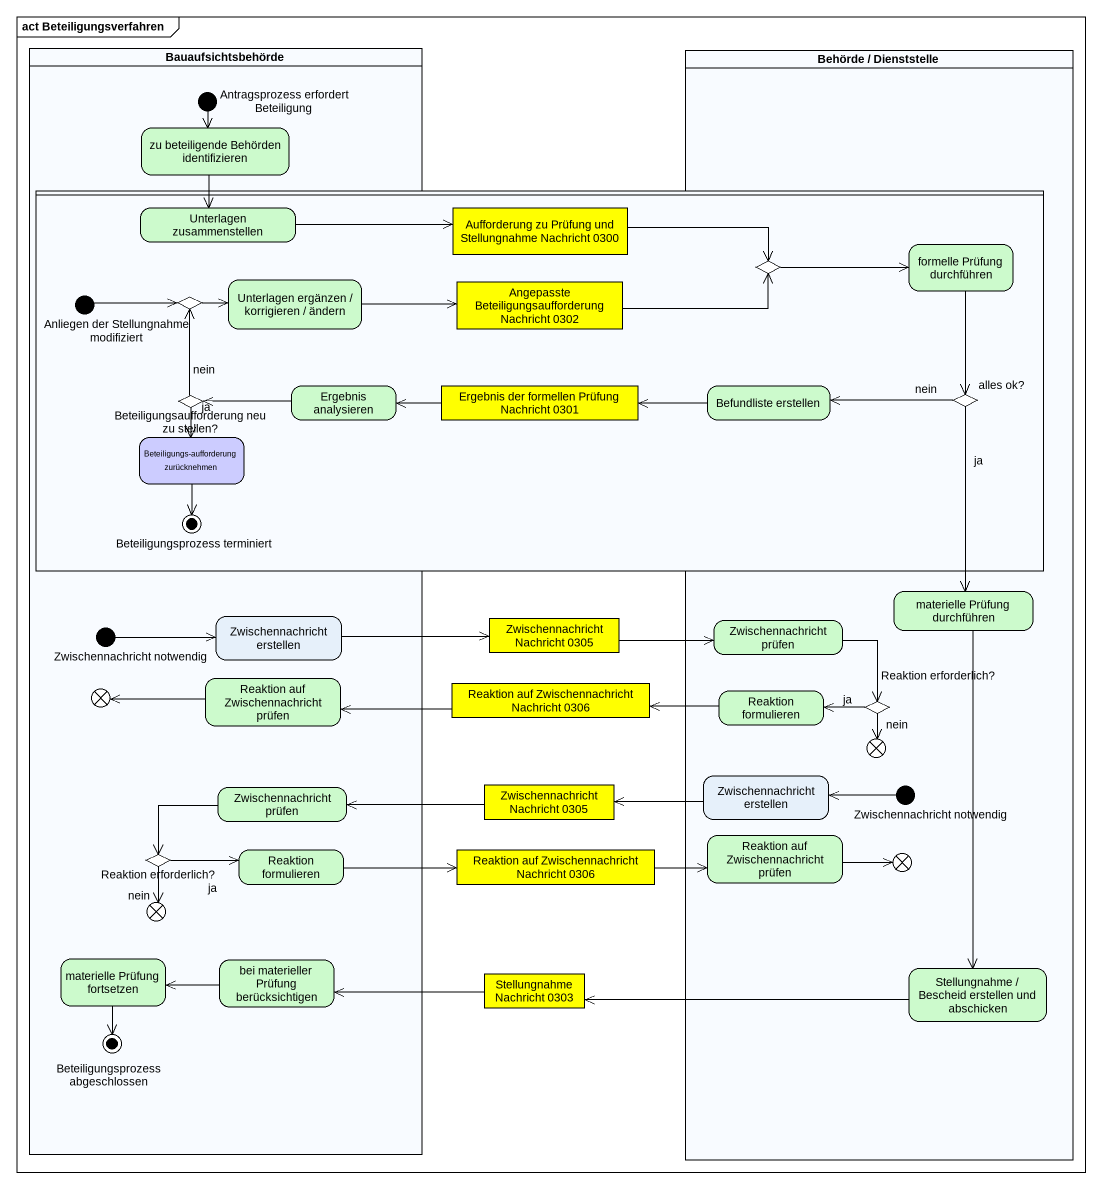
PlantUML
@startuml
mainframe act Beteiligungsverfahren
hide empty description
state Bauaufsichtsbehörde <<partition>> {
  state "Antragsprozess erfordert Beteiligung" as Antragsprozess_erfordert <<start>>
  state "zu beteiligende Behörden identifizieren" as zu_beteiligende_Behörden #CCFACC
  state "Zwischennachricht notwendig" as Zwischennachricht_notwendig <<start>>
  state "Zwischennachricht erstellen" as Zwischennachricht_erstellen
  state "Reaktion auf Zwischennachricht prüfen" as Reaktion_auf #CCFACC
  state flowfinal1 <<end>>
  state "Zwischennachricht prüfen" as Zwischennachricht_prüfen_2 #CCFACC
  state "Reaktion erforderlich?" as Reaktion_erforderlich_2 <<choice>>
  state "Reaktion formulieren" as Reaktion_formulieren_2 #CCFACC
  state flowfinal4 <<end>>
  state "materielle Prüfung fortsetzen" as materielle_Prüfung_2 #CCFACC
  state "bei materieller Prüfung berücksichtigen" as bei_materieller_Prüfung #CCFACC
  state "Beteiligungsprozess abgeschlossen" as Beteiligungsprozess_2 <<end>>
}
state "Behörde / Dienststelle" as Behörde_Dienststelle <<partition>> {
  state "Zwischennachricht prüfen" as Zwischennachricht_prüfen #CCFACC
  state "materielle Prüfung durchführen" as materielle_Prüfung #CCFACC
  state "Reaktion formulieren" as Reaktion_formulieren #CCFACC
  state "Reaktion erforderlich?" as Reaktion_erforderlich <<choice>>
  state flowfinal2 <<end>>
  state "Zwischennachricht erstellen" as Zwischennachricht_erstellen_2
  state "Zwischennachricht notwendig" as Zwischennachricht_notwendig_2 <<start>>
  state "Reaktion auf Zwischennachricht prüfen" as Reaktion_auf_4 #CCFACC
  state flowfinal3 <<end>>
  state "Stellungnahme / Bescheid erstellen und abschicken" as Stellungnahme_Bescheid #CCFACC
}
state " " as lane1 <<partition>> {
  state "Unterlagen zusammenstellen" as Unterlagen_zusammenstellen #CCFACC
  state "Aufforderung zu Prüfung und Stellungnahme Nachricht 0300" as Aufforderung_zu_Prüfung_und <<object>> #FFFF00
  state "formelle Prüfung durchführen" as formelle_Prüfung_durchführen #CCFACC
  state "Anliegen der Stellungnahme modifiziert" as Anliegen_der_Stellungnahme <<start>>
  state choice1 <<choice>>
  state "Unterlagen ergänzen / korrigieren / ändern" as Unterlagen_ergänzen #CCFACC
  state "Angepasste Beteiligungsaufforderung Nachricht 0302" as Angepasste <<object>> #FFFF00
  state choice2 <<choice>>
  state "Beteiligungsaufforderung neu zu stellen?" as Beteiligungsaufforderung <<choice>>
  state "Ergebnis analysieren" as Ergebnis_analysieren #CCFACC
  state "Ergebnis der formellen Prüfung Nachricht 0301" as Ergebnis_der_formellen <<object>> #FFFF00
  state "Befundliste erstellen" as Befundliste_erstellen #CCFACC
  state "alles ok?" as alles_ok <<choice>>
  state "Beteiligungs-aufforderung zurücknehmen" as Beteiligungs_aufforderung #CCCCFF
  state "Beteiligungsprozess terminiert" as Beteiligungsprozess <<end>>
}
state "Zwischennachricht Nachricht 0305" as Zwischennachricht_Nachricht <<object>> #FFFF00
state "Reaktion auf Zwischennachricht Nachricht 0306" as Reaktion_auf_2 <<object>> #FFFF00
state "Zwischennachricht Nachricht 0305" as Zwischennachricht_Nachricht_2 <<object>> #FFFF00
state "Reaktion auf Zwischennachricht Nachricht 0306" as Reaktion_auf_3 <<object>> #FFFF00
state "Stellungnahme Nachricht 0303" as Stellungnahme_Nachricht_0303 <<object>> #FFFF00
Antragsprozess_erfordert --> zu_beteiligende_Behörden
zu_beteiligende_Behörden --> Unterlagen_zusammenstellen
Unterlagen_zusammenstellen -right-> Aufforderung_zu_Prüfung_und
Aufforderung_zu_Prüfung_und -right-> choice2
formelle_Prüfung_durchführen --> alles_ok
Anliegen_der_Stellungnahme -right-> choice1
choice1 -right-> Unterlagen_ergänzen
Unterlagen_ergänzen -right-> Angepasste
Angepasste -right-> choice2
choice2 -right-> formelle_Prüfung_durchführen
Beteiligungsaufforderung -up-> choice1 : nein
Beteiligungsaufforderung --> Beteiligungs_aufforderung : ja
Ergebnis_analysieren -left-> Beteiligungsaufforderung
Ergebnis_der_formellen -left-> Ergebnis_analysieren
Befundliste_erstellen -left-> Ergebnis_der_formellen
alles_ok -left-> Befundliste_erstellen : nein
alles_ok --> materielle_Prüfung : ja
Beteiligungs_aufforderung --> Beteiligungsprozess
Zwischennachricht_notwendig -right-> Zwischennachricht_erstellen
Zwischennachricht_erstellen -right-> Zwischennachricht_Nachricht
Zwischennachricht_Nachricht -right-> Zwischennachricht_prüfen
Zwischennachricht_prüfen --> Reaktion_erforderlich
materielle_Prüfung --> Stellungnahme_Bescheid
Reaktion_auf -left-> flowfinal1
Reaktion_auf_2 -left-> Reaktion_auf
Reaktion_formulieren -left-> Reaktion_auf_2
Reaktion_erforderlich -left-> Reaktion_formulieren : ja
Reaktion_erforderlich --> flowfinal2 : nein
Zwischennachricht_prüfen_2 -left-> Reaktion_erforderlich_2
Zwischennachricht_Nachricht_2 -left-> Zwischennachricht_prüfen_2
Zwischennachricht_erstellen_2 -left-> Zwischennachricht_Nachricht_2
Zwischennachricht_notwendig_2 -left-> Zwischennachricht_erstellen_2
Reaktion_erforderlich_2 -right-> Reaktion_formulieren_2 : ja
Reaktion_erforderlich_2 --> flowfinal4 : nein
Reaktion_formulieren_2 -right-> Reaktion_auf_3
Reaktion_auf_3 -right-> Reaktion_auf_4
Reaktion_auf_4 -right-> flowfinal3
materielle_Prüfung_2 --> Beteiligungsprozess_2
bei_materieller_Prüfung -left-> materielle_Prüfung_2
Stellungnahme_Nachricht_0303 -left-> bei_materieller_Prüfung
Stellungnahme_Bescheid -left-> Stellungnahme_Nachricht_0303
@enduml
